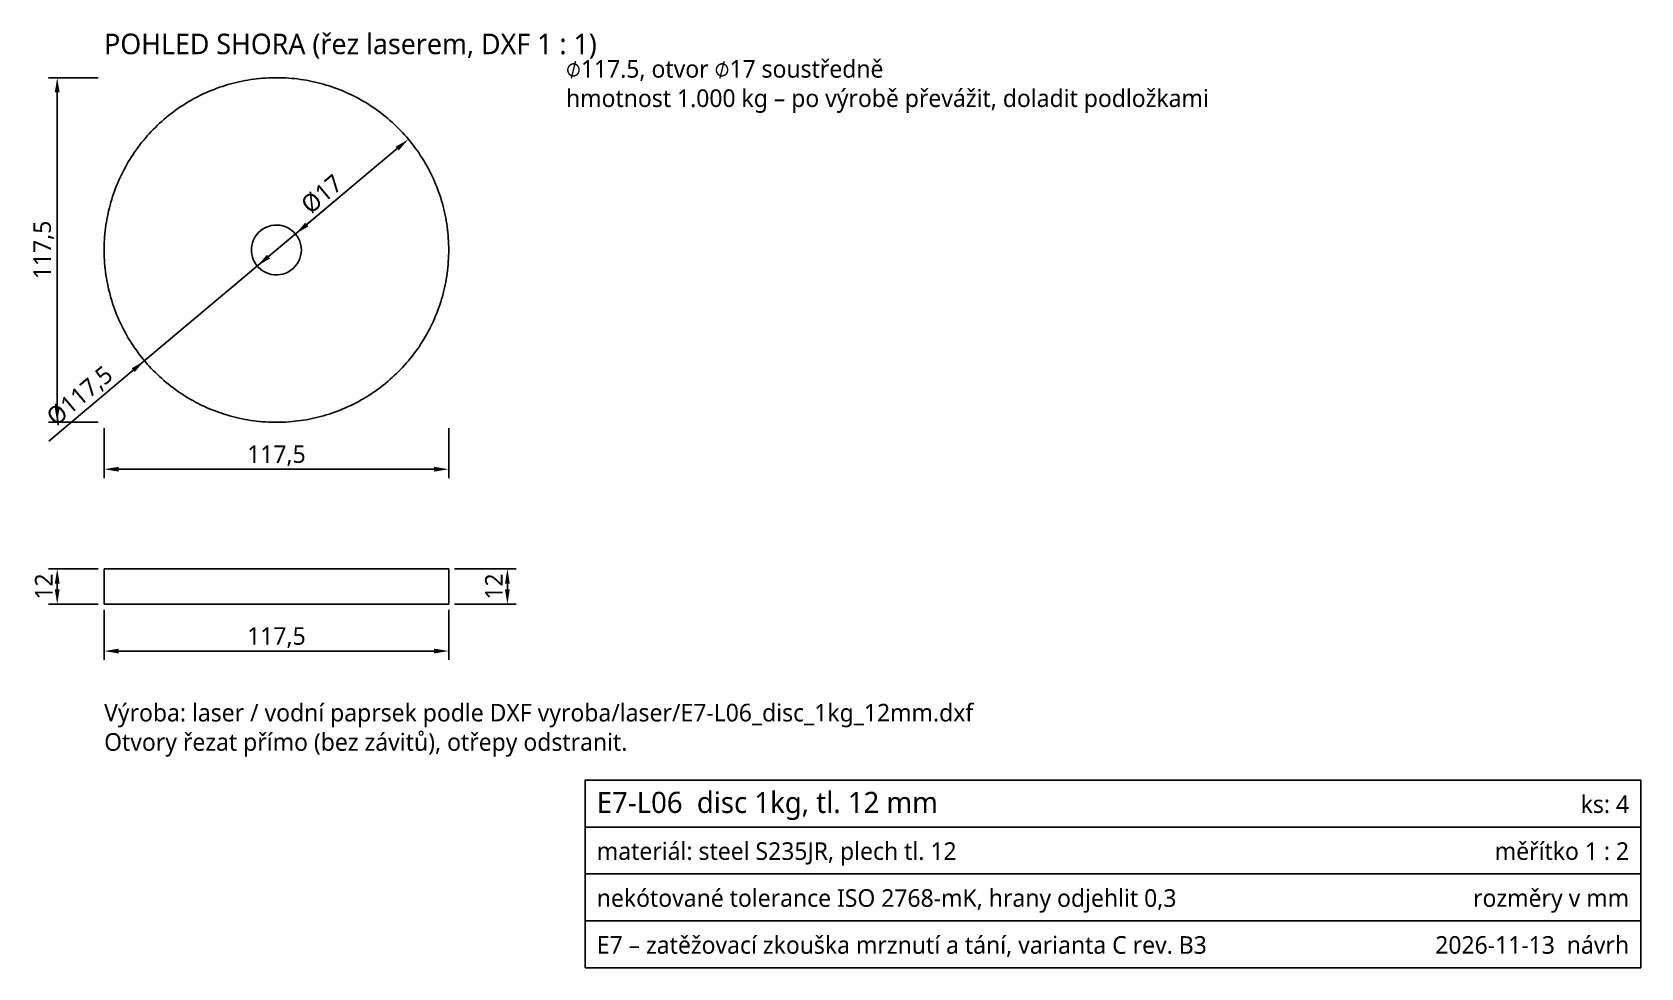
# Model space of a CAD drawing. Header units: millimetres. Extents: x 25 to 574, y 16 to 335.
import ezdxf
from ezdxf.enums import TextEntityAlignment as Align

# ---------------------------------------------------------------- set-up
doc = ezdxf.new("R2010")
doc.units = ezdxf.units.MM
doc.header["$LTSCALE"] = 2
doc.linetypes.add('DASHED', pattern=[1.524, 1.27, -0.254])
for name, color, linetype, true_color in [('DIM', 7, 'CONTINUOUS', 0x000000), ('FRAME', 7, 'CONTINUOUS', 0x000000), ('OUTLINE', 7, 'CONTINUOUS', 0x000000), ('TEXT', 7, 'CONTINUOUS', 0x000000)]:
    doc.layers.add(name, color=color, linetype=linetype, true_color=true_color)
doc.layers.add('HIDDEN', color=8, linetype='DASHED')
doc.styles.add('OpenSans', font='OpenSans-Regular.ttf')
doc.dimstyles.new('E7', dxfattribs={"dimtxt": 6, "dimasz": 5, "dimexe": 3, "dimexo": 2, "dimgap": 1.6, "dimtad": 1, "dimtxsty": 'OpenSans', "dimcen": 2.5, "dimclrd": 256, "dimclre": 256, "dimclrt": 256, "dimazin": 3, "dimtfac": 1, "dimtmove": 0, "dimatfit": 3})

msp = doc.modelspace()

# ---------------------------------------------------------------- linework, layer by layer
at = {"layer": 'FRAME'}
msp.add_lwpolyline([(214, 16), (574, 16), (574, 80), (214, 80)], close=True, dxfattribs=at)
for points in [[(214, 64), (574, 64)], [(214, 48), (574, 48)], [(214, 32), (574, 32)]]:
    msp.add_lwpolyline(points, dxfattribs=at)
at = {"layer": 'HIDDEN'}
for points in [[(167.498, 260.749), (167.489, 261.75), (167.464, 262.75), (167.421, 263.749), (167.362, 264.748), (167.285, 265.745), (167.192, 266.741), (167.081, 267.735), (166.954, 268.728), (166.809, 269.718), (166.648, 270.705), (166.47, 271.689), (166.276, 272.671), (166.064, 273.648), (165.836, 274.622), (165.592, 275.592), (165.331, 276.558), (165.054, 277.519), (164.76, 278.476), (164.45, 279.427), (164.124, 280.372), (163.782, 281.312), (163.424, 282.247), (163.05, 283.174), (162.66, 284.096), (162.255, 285.01), (161.834, 285.918), (161.398, 286.818), (160.946, 287.711), (160.479, 288.596), (159.998, 289.472), (159.501, 290.341), (158.99, 291.201), (158.464, 292.052), (157.924, 292.894), (157.37, 293.726), (156.801, 294.549), (156.219, 295.363), (155.623, 296.166), (155.013, 296.959), (154.389, 297.741), (153.753, 298.513), (153.103, 299.274), (152.441, 300.024), (151.766, 300.762), (151.079, 301.489), (150.379, 302.203), (149.667, 302.906), (148.943, 303.597), (148.208, 304.275), (147.461, 304.941), (146.703, 305.593), (145.934, 306.233), (145.154, 306.86), (144.364, 307.473), (143.563, 308.073), (142.752, 308.658), (141.931, 309.231), (141.101, 309.789), (140.261, 310.332), (139.413, 310.862), (138.555, 311.377), (137.689, 311.877), (136.814, 312.362), (135.931, 312.832), (135.04, 313.288), (134.142, 313.728), (133.236, 314.153), (132.323, 314.562), (131.404, 314.955), (130.477, 315.333), (129.545, 315.695), (128.606, 316.041), (127.662, 316.372), (126.712, 316.686), (125.757, 316.983), (124.797, 317.265), (123.833, 317.53), (122.864, 317.778), (121.891, 318.011), (120.914, 318.226), (119.933, 318.425), (118.95, 318.607), (117.963, 318.772), (116.974, 318.921), (115.982, 319.052), (114.988, 319.167), (113.993, 319.265), (112.996, 319.346), (111.997, 319.41), (110.998, 319.456), (109.998, 319.486), (108.998, 319.499), (107.998, 319.495), (106.997, 319.473), (105.998, 319.435), (104.999, 319.38), (104.001, 319.307), (103.005, 319.218), (102.01, 319.112), (101.017, 318.989), (100.027, 318.849), (99.039, 318.692), (98.054, 318.518), (97.072, 318.328), (96.093, 318.12), (95.118, 317.897), (94.147, 317.656), (93.18, 317.399), (92.218, 317.126), (91.26, 316.836), (90.308, 316.531), (89.361, 316.209), (88.419, 315.87), (87.484, 315.516), (86.554, 315.146), (85.631, 314.76), (84.715, 314.359), (83.806, 313.942), (82.904, 313.51), (82.009, 313.062), (81.122, 312.599), (80.243, 312.121), (79.373, 311.628), (78.511, 311.121), (77.658, 310.599), (76.813, 310.062), (75.978, 309.511), (75.153, 308.946), (74.337, 308.367), (73.531, 307.774), (72.736, 307.168), (71.95, 306.548), (71.176, 305.915), (70.412, 305.269), (69.66, 304.609), (68.919, 303.938), (68.189, 303.253), (67.471, 302.556), (66.766, 301.848), (66.072, 301.127), (65.391, 300.394), (64.722, 299.65), (64.066, 298.895), (63.423, 298.129), (62.793, 297.352), (62.176, 296.564), (61.573, 295.766), (60.984, 294.957), (60.408, 294.139), (59.847, 293.311), (59.3, 292.474), (58.767, 291.627), (58.248, 290.772), (57.744, 289.908), (57.255, 289.035), (56.781, 288.154), (56.322, 287.265), (55.878, 286.369), (55.45, 285.465), (55.036, 284.554), (54.639, 283.636), (54.257, 282.711), (53.891, 281.78), (53.541, 280.843), (53.207, 279.9), (52.889, 278.952), (52.587, 277.998), (52.301, 277.039), (52.032, 276.076), (51.779, 275.108), (51.543, 274.136), (51.324, 273.16), (51.121, 272.18), (50.934, 271.197), (50.765, 270.212), (50.612, 269.223), (50.476, 268.232), (50.357, 267.239), (50.255, 266.243), (50.17, 265.247), (50.102, 264.249), (50.051, 263.25), (50.017, 262.25), (50, 261.25), (50, 260.249), (50.017, 259.249), (50.051, 258.249), (50.102, 257.25), (50.17, 256.252), (50.255, 255.255), (50.357, 254.26), (50.476, 253.267), (50.612, 252.276), (50.765, 251.287), (50.934, 250.301), (51.121, 249.319), (51.324, 248.339), (51.543, 247.363), (51.779, 246.391), (52.032, 245.423), (52.301, 244.46), (52.587, 243.501), (52.889, 242.547), (53.207, 241.599), (53.541, 240.656), (53.891, 239.719), (54.257, 238.788), (54.639, 237.863), (55.036, 236.945), (55.45, 236.034), (55.878, 235.13), (56.322, 234.234), (56.781, 233.345), (57.255, 232.464), (57.744, 231.591), (58.248, 230.727), (58.767, 229.872), (59.3, 229.025), (59.847, 228.188), (60.408, 227.36), (60.984, 226.542), (61.573, 225.733), (62.176, 224.935), (62.793, 224.147), (63.423, 223.37), (64.066, 222.604), (64.722, 221.849), (65.391, 221.105), (66.072, 220.372), (66.766, 219.651), (67.471, 218.943), (68.189, 218.246), (68.919, 217.561), (69.66, 216.889), (70.412, 216.23), (71.176, 215.584), (71.95, 214.951), (72.736, 214.331), (73.531, 213.724), (74.337, 213.132), (75.153, 212.553), (75.978, 211.988), (76.813, 211.437), (77.658, 210.9), (78.511, 210.378), (79.373, 209.87), (80.243, 209.378), (81.122, 208.9), (82.009, 208.437), (82.904, 207.989), (83.806, 207.557), (84.715, 207.14), (85.631, 206.738), (86.554, 206.353), (87.484, 205.983), (88.419, 205.629), (89.361, 205.29), (90.308, 204.968), (91.26, 204.662), (92.218, 204.373), (93.18, 204.1), (94.147, 203.843), (95.118, 203.602), (96.093, 203.379), (97.072, 203.171), (98.054, 202.981), (99.039, 202.807), (100.027, 202.65), (101.017, 202.51), (102.01, 202.387), (103.005, 202.281), (104.001, 202.192), (104.999, 202.119), (105.998, 202.064), (106.997, 202.026), (107.998, 202.004), (108.998, 202), (109.998, 202.013), (110.998, 202.043), (111.997, 202.089), (112.996, 202.153), (113.993, 202.234), (114.988, 202.332), (115.982, 202.447), (116.974, 202.578), (117.963, 202.727), (118.95, 202.892), (119.933, 203.074), (120.914, 203.273), (121.891, 203.488), (122.864, 203.72), (123.833, 203.969), (124.797, 204.234), (125.757, 204.516), (126.712, 204.813), (127.662, 205.127), (128.606, 205.457), (129.545, 205.804), (130.477, 206.166), (131.404, 206.544), (132.323, 206.937), (133.236, 207.346), (134.142, 207.771), (135.04, 208.211), (135.931, 208.666), (136.814, 209.137), (137.689, 209.622), (138.555, 210.122), (139.413, 210.637), (140.261, 211.167), (141.101, 211.71), (141.931, 212.268), (142.752, 212.84), (143.563, 213.426), (144.364, 214.026), (145.154, 214.639), (145.934, 215.266), (146.703, 215.906), (147.461, 216.558), (148.208, 217.224), (148.943, 217.902), (149.667, 218.593), (150.379, 219.295), (151.079, 220.01), (151.766, 220.737), (152.441, 221.475), (153.103, 222.225), (153.753, 222.986), (154.389, 223.757), (155.013, 224.54), (155.623, 225.333), (156.219, 226.136), (156.801, 226.949), (157.37, 227.773), (157.924, 228.605), (158.464, 229.447), (158.99, 230.298), (159.501, 231.158), (159.998, 232.027), (160.479, 232.903), (160.946, 233.788), (161.398, 234.681), (161.834, 235.581), (162.255, 236.489), (162.66, 237.403), (163.05, 238.325), (163.424, 239.252), (163.782, 240.186), (164.124, 241.127), (164.45, 242.072), (164.76, 243.023), (165.054, 243.98), (165.331, 244.941), (165.592, 245.907), (165.836, 246.877), (166.064, 247.851), (166.276, 248.828), (166.47, 249.81), (166.648, 250.794), (166.809, 251.781), (166.954, 252.771), (167.081, 253.763), (167.192, 254.758), (167.285, 255.754), (167.362, 256.751), (167.421, 257.75), (167.464, 258.749), (167.489, 259.749), (167.498, 260.749)], [(117.248, 260.749), (117.188, 261.755), (117.01, 262.746), (116.716, 263.709), (116.31, 264.631), (115.798, 265.498), (115.187, 266.298), (114.485, 267.021), (113.703, 267.656), (112.852, 268.193), (111.942, 268.626), (110.988, 268.949), (110.003, 269.156), (109, 269.246), (107.993, 269.216), (106.997, 269.067), (106.026, 268.802), (105.092, 268.423), (104.21, 267.937), (103.392, 267.35), (102.649, 266.67), (101.992, 265.907), (101.429, 265.072), (100.969, 264.176), (100.618, 263.232), (100.382, 262.253), (100.263, 261.253), (100.263, 260.246), (100.382, 259.246), (100.618, 258.267), (100.969, 257.323), (101.429, 256.427), (101.992, 255.592), (102.649, 254.829), (103.392, 254.149), (104.21, 253.562), (105.092, 253.076), (106.026, 252.697), (106.997, 252.432), (107.993, 252.283), (109, 252.253), (110.003, 252.343), (110.988, 252.55), (111.942, 252.873), (112.852, 253.306), (113.703, 253.843), (114.485, 254.478), (115.187, 255.2), (115.798, 256.001), (116.31, 256.868), (116.716, 257.79), (117.01, 258.753), (117.188, 259.744), (117.248, 260.749)]]:
    msp.add_lwpolyline(points, dxfattribs=at)
at = {"layer": 'OUTLINE'}
for points in [[(167.498, 260.749), (167.489, 261.75), (167.464, 262.75), (167.421, 263.749), (167.362, 264.748), (167.285, 265.745), (167.192, 266.741), (167.081, 267.735), (166.954, 268.728), (166.809, 269.718), (166.648, 270.705), (166.47, 271.689), (166.276, 272.671), (166.064, 273.648), (165.836, 274.622), (165.592, 275.592), (165.331, 276.558), (165.054, 277.519), (164.76, 278.476), (164.45, 279.427), (164.124, 280.372), (163.782, 281.312), (163.424, 282.247), (163.05, 283.174), (162.66, 284.096), (162.255, 285.01), (161.834, 285.918), (161.398, 286.818), (160.946, 287.711), (160.479, 288.596), (159.998, 289.472), (159.501, 290.341), (158.99, 291.201), (158.464, 292.052), (157.924, 292.894), (157.37, 293.726), (156.801, 294.549), (156.219, 295.363), (155.623, 296.166), (155.013, 296.959), (154.389, 297.741), (153.753, 298.513), (153.103, 299.274), (152.441, 300.024), (151.766, 300.762), (151.079, 301.489), (150.379, 302.203), (149.667, 302.906), (148.943, 303.597), (148.208, 304.275), (147.461, 304.941), (146.703, 305.593), (145.934, 306.233), (145.154, 306.86), (144.364, 307.473), (143.563, 308.073), (142.752, 308.658), (141.931, 309.231), (141.101, 309.789), (140.261, 310.332), (139.413, 310.862), (138.555, 311.377), (137.689, 311.877), (136.814, 312.362), (135.931, 312.832), (135.04, 313.288), (134.142, 313.728), (133.236, 314.153), (132.323, 314.562), (131.404, 314.955), (130.477, 315.333), (129.545, 315.695), (128.606, 316.041), (127.662, 316.372), (126.712, 316.686), (125.757, 316.983), (124.797, 317.265), (123.833, 317.53), (122.864, 317.778), (121.891, 318.011), (120.914, 318.226), (119.933, 318.425), (118.95, 318.607), (117.963, 318.772), (116.974, 318.921), (115.982, 319.052), (114.988, 319.167), (113.993, 319.265), (112.996, 319.346), (111.997, 319.41), (110.998, 319.456), (109.998, 319.486), (108.998, 319.499), (107.998, 319.495), (106.997, 319.473), (105.998, 319.435), (104.999, 319.38), (104.001, 319.307), (103.005, 319.218), (102.01, 319.112), (101.017, 318.989), (100.027, 318.849), (99.039, 318.692), (98.054, 318.518), (97.072, 318.328), (96.093, 318.12), (95.118, 317.897), (94.147, 317.656), (93.18, 317.399), (92.218, 317.126), (91.26, 316.836), (90.308, 316.531), (89.361, 316.209), (88.419, 315.87), (87.484, 315.516), (86.554, 315.146), (85.631, 314.76), (84.715, 314.359), (83.806, 313.942), (82.904, 313.51), (82.009, 313.062), (81.122, 312.599), (80.243, 312.121), (79.373, 311.628), (78.511, 311.121), (77.658, 310.599), (76.813, 310.062), (75.978, 309.511), (75.153, 308.946), (74.337, 308.367), (73.531, 307.774), (72.736, 307.168), (71.95, 306.548), (71.176, 305.915), (70.412, 305.269), (69.66, 304.609), (68.919, 303.938), (68.189, 303.253), (67.471, 302.556), (66.766, 301.848), (66.072, 301.127), (65.391, 300.394), (64.722, 299.65), (64.066, 298.895), (63.423, 298.129), (62.793, 297.352), (62.176, 296.564), (61.573, 295.766), (60.984, 294.957), (60.408, 294.139), (59.847, 293.311), (59.3, 292.474), (58.767, 291.627), (58.248, 290.772), (57.744, 289.908), (57.255, 289.035), (56.781, 288.154), (56.322, 287.265), (55.878, 286.369), (55.45, 285.465), (55.036, 284.554), (54.639, 283.636), (54.257, 282.711), (53.891, 281.78), (53.541, 280.843), (53.207, 279.9), (52.889, 278.952), (52.587, 277.998), (52.301, 277.039), (52.032, 276.076), (51.779, 275.108), (51.543, 274.136), (51.324, 273.16), (51.121, 272.18), (50.934, 271.197), (50.765, 270.212), (50.612, 269.223), (50.476, 268.232), (50.357, 267.239), (50.255, 266.243), (50.17, 265.247), (50.102, 264.249), (50.051, 263.25), (50.017, 262.25), (50, 261.25), (50, 260.249), (50.017, 259.249), (50.051, 258.249), (50.102, 257.25), (50.17, 256.252), (50.255, 255.255), (50.357, 254.26), (50.476, 253.267), (50.612, 252.276), (50.765, 251.287), (50.934, 250.301), (51.121, 249.319), (51.324, 248.339), (51.543, 247.363), (51.779, 246.391), (52.032, 245.423), (52.301, 244.46), (52.587, 243.501), (52.889, 242.547), (53.207, 241.599), (53.541, 240.656), (53.891, 239.719), (54.257, 238.788), (54.639, 237.863), (55.036, 236.945), (55.45, 236.034), (55.878, 235.13), (56.322, 234.234), (56.781, 233.345), (57.255, 232.464), (57.744, 231.591), (58.248, 230.727), (58.767, 229.872), (59.3, 229.025), (59.847, 228.188), (60.408, 227.36), (60.984, 226.542), (61.573, 225.733), (62.176, 224.935), (62.793, 224.147), (63.423, 223.37), (64.066, 222.604), (64.722, 221.849), (65.391, 221.105), (66.072, 220.372), (66.766, 219.651), (67.471, 218.943), (68.189, 218.246), (68.919, 217.561), (69.66, 216.889), (70.412, 216.23), (71.176, 215.584), (71.95, 214.951), (72.736, 214.331), (73.531, 213.724), (74.337, 213.132), (75.153, 212.553), (75.978, 211.988), (76.813, 211.437), (77.658, 210.9), (78.511, 210.378), (79.373, 209.87), (80.243, 209.378), (81.122, 208.9), (82.009, 208.437), (82.904, 207.989), (83.806, 207.557), (84.715, 207.14), (85.631, 206.738), (86.554, 206.353), (87.484, 205.983), (88.419, 205.629), (89.361, 205.29), (90.308, 204.968), (91.26, 204.662), (92.218, 204.373), (93.18, 204.1), (94.147, 203.843), (95.118, 203.602), (96.093, 203.379), (97.072, 203.171), (98.054, 202.981), (99.039, 202.807), (100.027, 202.65), (101.017, 202.51), (102.01, 202.387), (103.005, 202.281), (104.001, 202.192), (104.999, 202.119), (105.998, 202.064), (106.997, 202.026), (107.998, 202.004), (108.998, 202), (109.998, 202.013), (110.998, 202.043), (111.997, 202.089), (112.996, 202.153), (113.993, 202.234), (114.988, 202.332), (115.982, 202.447), (116.974, 202.578), (117.963, 202.727), (118.95, 202.892), (119.933, 203.074), (120.914, 203.273), (121.891, 203.488), (122.864, 203.72), (123.833, 203.969), (124.797, 204.234), (125.757, 204.516), (126.712, 204.813), (127.662, 205.127), (128.606, 205.457), (129.545, 205.804), (130.477, 206.166), (131.404, 206.544), (132.323, 206.937), (133.236, 207.346), (134.142, 207.771), (135.04, 208.211), (135.931, 208.666), (136.814, 209.137), (137.689, 209.622), (138.555, 210.122), (139.413, 210.637), (140.261, 211.167), (141.101, 211.71), (141.931, 212.268), (142.752, 212.84), (143.563, 213.426), (144.364, 214.026), (145.154, 214.639), (145.934, 215.266), (146.703, 215.906), (147.461, 216.558), (148.208, 217.224), (148.943, 217.902), (149.667, 218.593), (150.379, 219.295), (151.079, 220.01), (151.766, 220.737), (152.441, 221.475), (153.103, 222.225), (153.753, 222.986), (154.389, 223.757), (155.013, 224.54), (155.623, 225.333), (156.219, 226.136), (156.801, 226.949), (157.37, 227.773), (157.924, 228.605), (158.464, 229.447), (158.99, 230.298), (159.501, 231.158), (159.998, 232.027), (160.479, 232.903), (160.946, 233.788), (161.398, 234.681), (161.834, 235.581), (162.255, 236.489), (162.66, 237.403), (163.05, 238.325), (163.424, 239.252), (163.782, 240.186), (164.124, 241.127), (164.45, 242.072), (164.76, 243.023), (165.054, 243.98), (165.331, 244.941), (165.592, 245.907), (165.836, 246.877), (166.064, 247.851), (166.276, 248.828), (166.47, 249.81), (166.648, 250.794), (166.809, 251.781), (166.954, 252.771), (167.081, 253.763), (167.192, 254.758), (167.285, 255.754), (167.362, 256.751), (167.421, 257.75), (167.464, 258.749), (167.489, 259.749), (167.498, 260.749)], [(117.248, 260.749), (117.188, 261.755), (117.01, 262.746), (116.716, 263.709), (116.31, 264.631), (115.798, 265.498), (115.187, 266.298), (114.485, 267.021), (113.703, 267.656), (112.852, 268.193), (111.942, 268.626), (110.988, 268.949), (110.003, 269.156), (109, 269.246), (107.993, 269.216), (106.997, 269.067), (106.026, 268.802), (105.092, 268.423), (104.21, 267.937), (103.392, 267.35), (102.649, 266.67), (101.992, 265.907), (101.429, 265.072), (100.969, 264.176), (100.618, 263.232), (100.382, 262.253), (100.263, 261.253), (100.263, 260.246), (100.382, 259.246), (100.618, 258.267), (100.969, 257.323), (101.429, 256.427), (101.992, 255.592), (102.649, 254.829), (103.392, 254.149), (104.21, 253.562), (105.092, 253.076), (106.026, 252.697), (106.997, 252.432), (107.993, 252.283), (109, 252.253), (110.003, 252.343), (110.988, 252.55), (111.942, 252.873), (112.852, 253.306), (113.703, 253.843), (114.485, 254.478), (115.187, 255.2), (115.798, 256.001), (116.31, 256.868), (116.716, 257.79), (117.01, 258.753), (117.188, 259.744), (117.248, 260.749)], [(50, 152), (51.004, 152), (52.009, 152), (53.013, 152), (54.017, 152), (55.021, 152), (56.026, 152), (57.03, 152), (58.034, 152), (59.038, 152), (60.043, 152), (61.047, 152), (62.051, 152), (63.056, 152), (64.06, 152), (65.064, 152), (66.068, 152), (67.073, 152), (68.077, 152), (69.081, 152), (70.085, 152), (71.09, 152), (72.094, 152), (73.098, 152), (74.103, 152), (75.107, 152), (76.111, 152), (77.115, 152), (78.12, 152), (79.124, 152), (80.128, 152), (81.132, 152), (82.137, 152), (83.141, 152), (84.145, 152), (85.15, 152), (86.154, 152), (87.158, 152), (88.162, 152), (89.167, 152), (90.171, 152), (91.175, 152), (92.179, 152), (93.184, 152), (94.188, 152), (95.192, 152), (96.197, 152), (97.201, 152), (98.205, 152), (99.209, 152), (100.214, 152), (101.218, 152), (102.222, 152), (103.226, 152), (104.231, 152), (105.235, 152), (106.239, 152), (107.244, 152), (108.248, 152), (109.252, 152), (110.256, 152), (111.261, 152), (112.265, 152), (113.269, 152), (114.274, 152), (115.278, 152), (116.282, 152), (117.286, 152), (118.291, 152), (119.295, 152), (120.299, 152), (121.303, 152), (122.308, 152), (123.312, 152), (124.316, 152), (125.321, 152), (126.325, 152), (127.329, 152), (128.333, 152), (129.338, 152), (130.342, 152), (131.346, 152), (132.35, 152), (133.355, 152), (134.359, 152), (135.363, 152), (136.368, 152), (137.372, 152), (138.376, 152), (139.38, 152), (140.385, 152), (141.389, 152), (142.393, 152), (143.397, 152), (144.402, 152), (145.406, 152), (146.41, 152), (147.415, 152), (148.419, 152), (149.423, 152), (150.427, 152), (151.432, 152), (152.436, 152), (153.44, 152), (154.444, 152), (155.449, 152), (156.453, 152), (157.457, 152), (158.462, 152), (159.466, 152), (160.47, 152), (161.474, 152), (162.479, 152), (163.483, 152), (164.487, 152), (165.491, 152), (166.496, 152), (167.5, 152)], [(50, 152), (50, 140)], [(167.5, 140), (167.5, 152)], [(50, 140), (51.004, 140), (52.009, 140), (53.013, 140), (54.017, 140), (55.021, 140), (56.026, 140), (57.03, 140), (58.034, 140), (59.038, 140), (60.043, 140), (61.047, 140), (62.051, 140), (63.056, 140), (64.06, 140), (65.064, 140), (66.068, 140), (67.073, 140), (68.077, 140), (69.081, 140), (70.085, 140), (71.09, 140), (72.094, 140), (73.098, 140), (74.103, 140), (75.107, 140), (76.111, 140), (77.115, 140), (78.12, 140), (79.124, 140), (80.128, 140), (81.132, 140), (82.137, 140), (83.141, 140), (84.145, 140), (85.15, 140), (86.154, 140), (87.158, 140), (88.162, 140), (89.167, 140), (90.171, 140), (91.175, 140), (92.179, 140), (93.184, 140), (94.188, 140), (95.192, 140), (96.197, 140), (97.201, 140), (98.205, 140), (99.209, 140), (100.214, 140), (101.218, 140), (102.222, 140), (103.226, 140), (104.231, 140), (105.235, 140), (106.239, 140), (107.244, 140), (108.248, 140), (109.252, 140), (110.256, 140), (111.261, 140), (112.265, 140), (113.269, 140), (114.274, 140), (115.278, 140), (116.282, 140), (117.286, 140), (118.291, 140), (119.295, 140), (120.299, 140), (121.303, 140), (122.308, 140), (123.312, 140), (124.316, 140), (125.321, 140), (126.325, 140), (127.329, 140), (128.333, 140), (129.338, 140), (130.342, 140), (131.346, 140), (132.35, 140), (133.355, 140), (134.359, 140), (135.363, 140), (136.368, 140), (137.372, 140), (138.376, 140), (139.38, 140), (140.385, 140), (141.389, 140), (142.393, 140), (143.397, 140), (144.402, 140), (145.406, 140), (146.41, 140), (147.415, 140), (148.419, 140), (149.423, 140), (150.427, 140), (151.432, 140), (152.436, 140), (153.44, 140), (154.444, 140), (155.449, 140), (156.453, 140), (157.457, 140), (158.462, 140), (159.466, 140), (160.47, 140), (161.474, 140), (162.479, 140), (163.483, 140), (164.487, 140), (165.491, 140), (166.496, 140), (167.5, 140)]]:
    msp.add_lwpolyline(points, dxfattribs=at)

# ---------------------------------------------------------------- texts
at = {"layer": 'TEXT', "style": 'OpenSans'}
for s, height, p in [('POHLED SHORA (řez laserem, DXF 1 : 1)', 7, (50, 327.499)), ('⌀117.5, otvor ⌀17 soustředně', 6, (207.498, 319.499)), ('hmotnost 1.000 kg – po výrobě převážit, doladit podložkami', 6, (207.498, 309.499)), ('Výroba: laser / vodní paprsek podle DXF vyroba/laser/E7-L06_disc_1kg_12mm.dxf', 6, (50, 100)), ('Otvory řezat přímo (bez závitů), otřepy odstranit.', 6, (50, 90)), ('E7-L06  disc 1kg, tl. 12 mm', 7.2, (218, 68.8)), ('materiál: steel S235JR, plech tl. 12', 6, (218, 52.8)), ('nekótované tolerance ISO 2768-mK, hrany odjehlit 0,3', 6, (218, 36.8)), ('E7 – zatěžovací zkouška mrznutí a tání, varianta C rev. B3', 6, (218, 20.8))]:
    msp.add_text(s, height=height, dxfattribs=at).set_placement(p)
for s, p in [('ks: 4', (570, 68.8)), ('měřítko 1 : 2', (570, 52.8)), ('rozměry v mm', (570, 36.8)), ('2026-11-13  návrh', (570, 20.8))]:
    msp.add_text(s, height=6, dxfattribs=at).set_placement(p, align=Align.RIGHT)

# ---------------------------------------------------------------- dimensions: what is measured, and where the dimension line sits
at = {"layer": 'DIM'}
for base, p1, p2 in [((34, 202), (50, 202), (50, 319.499)), ((34, 140), (50, 140), (50, 152)), ((187.5, 140), (167.5, 140), (167.5, 152))]:
    msp.add_linear_dim(base=base, p1=p1, p2=p2, angle=90, dimstyle='E7', dxfattribs=at).render()
for p1, p2 in [((153.754, 298.513), (63.744, 222.986)), ((102.238, 255.286), (115.26, 266.213))]:
    msp.add_diameter_dim_2p(p1=p1, p2=p2, dimstyle='E7', dxfattribs=at).render()
for base, p1, p2 in [((50, 186), (50, 202), (167.498, 202)), ((50, 124), (50, 140), (167.5, 140))]:
    msp.add_linear_dim(base=base, p1=p1, p2=p2, dimstyle='E7', dxfattribs=at).render()

doc.saveas('drawing.dxf')
